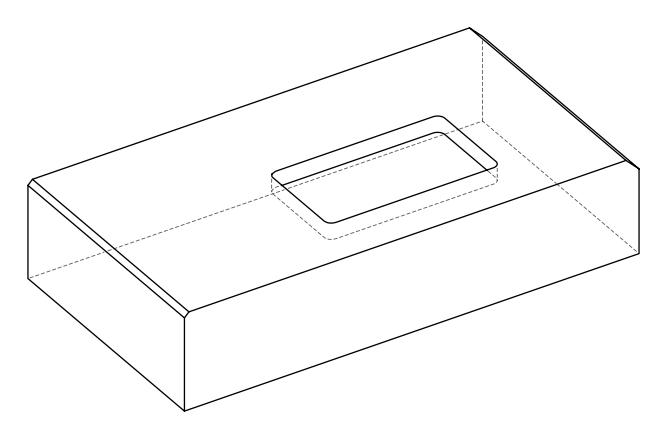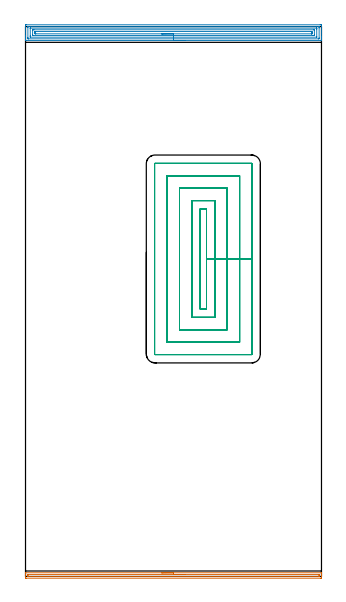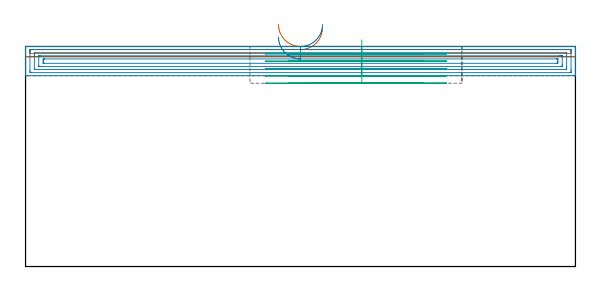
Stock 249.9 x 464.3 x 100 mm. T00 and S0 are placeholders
(PLAN: 3 operations, 1 tool changes, 31.6 min)
(1 AREA_MILL | FG_CHAMFER_SURFACE | UGT0205_001 | 4.17 min | 2645 mm3)
(2 AREA_MILL_1 | FG_CHAMFER_SURFACE_1 | UGT0205_001 | 10.26 min | 22094 mm3)
(3 MILL_RECTANGULAR_POCKET | POCKET_RECTANGULAR_STRAIGHT | UGT0201_103 | Follow Part, ap 3.5, ae 75% | 17.16 min | 281510 mm3)
(TOOL UGT0205_001 | Chamfer Mill 20 x 3 x 45 deg. | D20 FL50 Z2)
(TOOL UGT0201_103 | End Mill 14 mm | D14 FL19 Z2)
(OP 1 AREA_MILL)
G17 G21 G94 G90
T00 M6
G54
G17 G0 G90 X114.95 Y3.1 S1061 M3
G43 Z110. H0
G94 G1 X114.988 Z109.128 F250.
X115.102 Z108.263
X115.291 Z107.412
X115.553 Z106.58
X115.887 Z105.774
X116.29 Z105.
X116.758 Z104.264
X117.29 Z103.572
X117.879 Z102.929
X118.522 Z102.339
X119.214 Z101.808
X119.95 Z101.34
X120.724 Z100.937
X121.53 Z100.603
X122.362 Z100.341
X123.214 Z100.152
X124.078 Z100.038
X124.95 Z100.
X249.715
X249.89 Y3.097 Z99.988
X249.893 Y3.067 Z99.958
X249.9 Y2.664 Z99.564
Y2.421 Z99.321
Y1.687 Z98.582
Y0.433 Z97.33
Y-0.087 Z96.808
Y-0.714 Z96.182
X249.898 Y-0.974 Z95.922
X249.891 Y-1.491 Z95.405
X249.793 Y-1.494 Z95.403
X249.268 Y-1.5 Z95.4
X0.632
X0.107 Y-1.494 Z95.403
X0.008 Y-1.491 Z95.405
X0. Y-0.974 Z95.922
Y1.687 Z98.582
Y2.421 Z99.321
Y2.664 Z99.564
X0.007 Y3.067 Z99.958
X0.01 Y3.097 Z99.988
X0.185 Y3.1 Z100.
X124.95
Y1.686 Z98.586
X247.702 Y1.685 Z98.585
X247.814 Y1.684 Z98.584
X247.868 Y1.681 Z98.581
X247.888 Y1.679 Z98.579
X247.89 Y1.663 Z98.563
X247.895 Y1.542 Z98.442
X247.899 Y1.27 Z98.17
X247.9 Y0.8 Z97.7
X247.898 Y0.384 Z97.284
X247.89 Y-0.035 Z96.865
X247.888 Y-0.08 Z96.82
X247.869 Y-0.081 Z96.819
X247.814 Y-0.084 Z96.816
X247.702 Y-0.085 Z96.815
X247.479 Y-0.086 Z96.814
X2.198 Y-0.085 Z96.815
X2.086 Y-0.084 Z96.816
X2.032 Y-0.081 Z96.819
X2.012 Y-0.079 Z96.821
X2.01 Y-0.063 Z96.837
X2.005 Y0.058 Z96.958
X2.001 Y0.33 Z97.23
X2. Y0.8 Z97.7
X2.002 Y1.216 Z98.116
X2.01 Y1.635 Z98.535
X2.012 Y1.68 Z98.58
X2.031 Y1.681 Z98.581
X2.086 Y1.684 Z98.584
X2.198 Y1.685 Z98.585
X2.421 Y1.686 Z98.586
X124.95
X125.822 Z98.624
X126.686 Z98.738
X127.538 Z98.926
X128.37 Z99.189
X129.176 Z99.523
X129.95 Z99.925
X130.686 Z100.394
X131.378 Z100.925
X132.021 Z101.515
X132.61 Z102.158
X133.142 Z102.85
X133.61 Z103.586
X134.013 Z104.36
X134.347 Z105.166
X134.609 Z105.998
X134.798 Z106.849
X134.912 Z107.714
X134.95 Z108.586
G0 Z110.
M5
M2
(OP 2 AREA_MILL_1)
G17 G21 G94 G90
T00 M6
G54
G17 G0 G90 X134.95 Y452.5 S1061 M3
G43 Z110. H0
G94 G1 X134.912 Z109.128 F250.
X134.798 Z108.263
X134.609 Z107.412
X134.347 Z106.58
X134.013 Z105.774
X133.61 Z105.
X133.142 Z104.264
X132.61 Z103.572
X132.021 Z102.929
X131.378 Z102.339
X130.686 Z101.808
X129.95 Z101.34
X129.176 Z100.937
X128.37 Z100.603
X127.538 Z100.341
X126.686 Z100.152
X125.822 Z100.038
X124.95 Z100.
X0.185
X0.007 Y452.503 Z99.988
X0. Y452.512 Z99.979
Y452.889 Z99.61
Y453.122 Z99.378
Y453.853 Z98.642
Y455.101 Z97.395
Y456.502 Z95.994
Y465.071 Z87.427
X0.003 Y465.33 Z87.168
X0.009 Y465.792 Z86.706
X0.161 Y465.795 Z86.703
X0.632 Y465.8 Z86.7
X248.791
X249.268 Y465.799 Z86.701
X249.739 Y465.795 Z86.703
X249.891 Y465.792 Z86.706
X249.895 Y465.33 Z87.168
X249.9 Y464.705 Z87.792
Y455.619 Z96.876
Y454.219 Z98.278
Y453.853 Z98.642
Y453.122 Z99.378
Y452.889 Z99.61
Y452.512 Z99.979
X249.893 Y452.503 Z99.988
X249.716 Y452.5 Z100.
X249.715
X124.95
Y453.914 Z98.586
X2.421 Y453.915 Z98.585
X2.358
X2.035 Y453.921 Z98.579
X2.01 Y454.027 Z98.473
X2.003 Y454.266 Z98.234
X2.001 Y454.736 Z97.764
X2. Y455.152 Z97.348
X2.001 Y463.564 Z88.936
X2.004 Y463.976 Z88.524
X2.015 Y464.379 Z88.121
X2.421 Y464.385 Z88.115
X2.483
X247.479
X247.542
X247.865 Y464.379 Z88.121
X247.89 Y464.273 Z88.227
X247.897 Y464.034 Z88.466
X247.899 Y463.564 Z88.936
X247.9 Y463.148 Z89.352
X247.899 Y454.736 Z97.764
X247.896 Y454.325 Z98.175
X247.885 Y453.921 Z98.579
X247.479 Y453.915 Z98.585
X247.417
X124.95 Y453.914 Z98.586
Y455.328 Z97.172
X4.21 Y455.329 Z97.171
X4.112 Y455.33 Z97.17
X4.034 Y455.333 Z97.167
X4.017 Y455.335 Z97.165
X4.01 Y455.354 Z97.146
X4.006 Y455.412 Z97.088
X4.002 Y455.619 Z96.881
X4. Y455.826 Z96.674
Y456.502 Z95.998
X4.001 Y462.681 Z89.819
X4.003 Y462.885 Z89.615
X4.01 Y462.956 Z89.544
X4.015 Y462.965 Z89.535
X4.027 Y462.968 Z89.532
X4.063 Y462.97 Z89.53
X4.21 Y462.971 Z89.529
X245.69
X245.788 Y462.97 Z89.53
X245.866 Y462.967 Z89.533
X245.883 Y462.965 Z89.535
X245.89 Y462.946 Z89.554
X245.894 Y462.888 Z89.612
X245.898 Y462.681 Z89.819
X245.9 Y462.474 Z90.026
Y461.798 Z90.702
X245.899 Y455.619 Z96.881
X245.897 Y455.415 Z97.085
X245.89 Y455.344 Z97.156
X245.885 Y455.335 Z97.165
X245.873 Y455.333 Z97.167
X245.837 Y455.33 Z97.17
X245.69 Y455.329 Z97.171
X124.95 Y455.328 Z97.172
Y456.743 Z95.757
X6.648
X6.139 Y456.748 Z95.752
X6.027 Y456.75 Z95.75
X6.01 Y456.944 Z95.556
X6. Y457.383 Z95.117
Y461.356 Z91.144
X6.002 Y461.466 Z91.034
X6.006 Y461.521 Z90.979
X6.009 Y461.544 Z90.956
X6.028 Y461.55 Z90.95
X6.246 Y461.554 Z90.946
X6.893 Y461.557 Z90.943
X7.137
X243.252
X243.761 Y461.552 Z90.948
X243.873 Y461.551 Z90.949
X243.89 Y461.356 Z91.144
X243.9 Y460.917 Z91.583
Y457.386 Z95.114
Y456.944 Z95.556
X243.898 Y456.834 Z95.666
X243.894 Y456.779 Z95.721
X243.891 Y456.756 Z95.744
X243.872 Y456.75 Z95.75
X243.654 Y456.746 Z95.754
X243.007 Y456.743 Z95.757
X242.763
X124.95
Y458.157 Z94.343
X8.682
X8.57 Y458.159 Z94.341
X8.347 Y458.164 Z94.336
X8.01 Y458.178 Z94.322
X8.007 Y458.267 Z94.233
X8. Y458.94 Z93.56
Y459.15 Z93.35
Y459.823 Z92.677
X8.003 Y460.033 Z92.467
X8.007 Y460.116 Z92.384
X8.009 Y460.131 Z92.369
X8.086 Y460.136 Z92.364
X8.234 Y460.14 Z92.36
X8.458 Y460.143 Z92.357
X8.57
X241.218
X241.33 Y460.141 Z92.359
X241.553 Y460.136 Z92.364
X241.89 Y460.122 Z92.378
X241.893 Y460.033 Z92.467
X241.9 Y459.36 Z93.14
Y459.15 Z93.35
Y458.477 Z94.023
X241.897 Y458.267 Z94.233
X241.893 Y458.184 Z94.316
X241.891 Y458.169 Z94.331
X241.814 Y458.164 Z94.336
X241.665 Y458.16 Z94.34
X241.442 Y458.157 Z94.343
X241.33
X124.95
X124.078 Z94.381
X123.214 Z94.495
X122.362 Z94.684
X121.53 Z94.946
X120.724 Z95.28
X119.95 Z95.683
X119.214 Z96.152
X118.522 Z96.683
X117.879 Z97.272
X117.29 Z97.915
X116.758 Z98.607
X116.29 Z99.343
X115.887 Z100.117
X115.553 Z100.923
X115.291 Z101.755
X115.102 Z102.607
X114.988 Z103.472
X114.95 Z104.343
G0 Z110.
M5
M2
(OP 3 MILL_RECTANGULAR_POCKET)
G17 G21 G94 G90
T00 M6
G54
G17 G0 G90 X152.8 Y244.389 S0 M3
G43 Z110. H0
Z103.
G94 G1 Y268.05 Z96.66 F250.
Y310.3 F500.
X147.5
Y225.8
X152.8
Y268.05
X159.8
Y317.3
X140.5
Y218.8
X159.8
Y268.05
X170.3
Y327.8
X130.
Y208.3
X170.3
Y268.05
X180.8
Y338.3
X119.5
Y197.8
X180.8
Y268.05
X191.3
Y348.4
G3 X190.9 Y348.8 R0.4
G1 X109.4
G3 X109. Y348.4 R0.4
G1 Y187.7
G3 X109.4 Y187.3 R0.4
G1 X190.9
G3 X191.3 Y187.7 R0.4
G1 Y268.05
Y269.05
G0 X152.8 Y244.389 Z99.66
G1 Y268.05 Z93.32 F250.
Y310.3 F500.
X147.5
Y225.8
X152.8
Y268.05
X159.8
Y317.3
X140.5
Y218.8
X159.8
Y268.05
X170.3
Y327.8
X130.
Y208.3
X170.3
Y268.05
X180.8
Y338.3
X119.5
Y197.8
X180.8
Y268.05
X191.3
Y348.4
G3 X190.9 Y348.8 R0.4
G1 X109.4
G3 X109. Y348.4 R0.4
G1 Y187.7
G3 X109.4 Y187.3 R0.4
G1 X190.9
G3 X191.3 Y187.7 R0.4
G1 Y268.05
Y269.05
G0 X152.8 Y244.389 Z96.32
G1 Y268.05 Z89.98 F250.
Y310.3 F500.
X147.5
Y225.8
X152.8
Y268.05
X159.8
Y317.3
X140.5
Y218.8
X159.8
Y268.05
X170.3
Y327.8
X130.
Y208.3
X170.3
Y268.05
X180.8
Y338.3
X119.5
Y197.8
X180.8
Y268.05
X191.3
Y348.4
G3 X190.9 Y348.8 R0.4
G1 X109.4
G3 X109. Y348.4 R0.4
G1 Y187.7
G3 X109.4 Y187.3 R0.4
G1 X190.9
G3 X191.3 Y187.7 R0.4
G1 Y268.05
Y269.05
G0 X152.8 Y244.389 Z92.98
G1 Y268.05 Z86.64 F250.
Y310.3 F500.
X147.5
Y225.8
X152.8
Y268.05
X159.8
Y317.3
X140.5
Y218.8
X159.8
Y268.05
X170.3
Y327.8
X130.
Y208.3
X170.3
Y268.05
X180.8
Y338.3
X119.5
Y197.8
X180.8
Y268.05
X191.3
Y348.4
G3 X190.9 Y348.8 R0.4
G1 X109.4
G3 X109. Y348.4 R0.4
G1 Y187.7
G3 X109.4 Y187.3 R0.4
G1 X190.9
G3 X191.3 Y187.7 R0.4
G1 Y268.05
Y269.05
G0 X152.8 Y244.389 Z89.64
G1 Y268.05 Z83.3 F250.
Y310.3 F500.
X147.5
Y225.8
X152.8
Y268.05
X159.8
Y317.3
X140.5
Y218.8
X159.8
Y268.05
X170.3
Y327.8
X130.
Y208.3
X170.3
Y268.05
X180.8
Y338.3
X119.5
Y197.8
X180.8
Y268.05
X191.3
Y348.4
G3 X190.9 Y348.8 R0.4
G1 X109.4
G3 X109. Y348.4 R0.4
G1 Y187.7
G3 X109.4 Y187.3 R0.4
G1 X190.9
G3 X191.3 Y187.7 R0.4
G1 Y268.05
Y269.05
G0 Z110.
M5
M2
